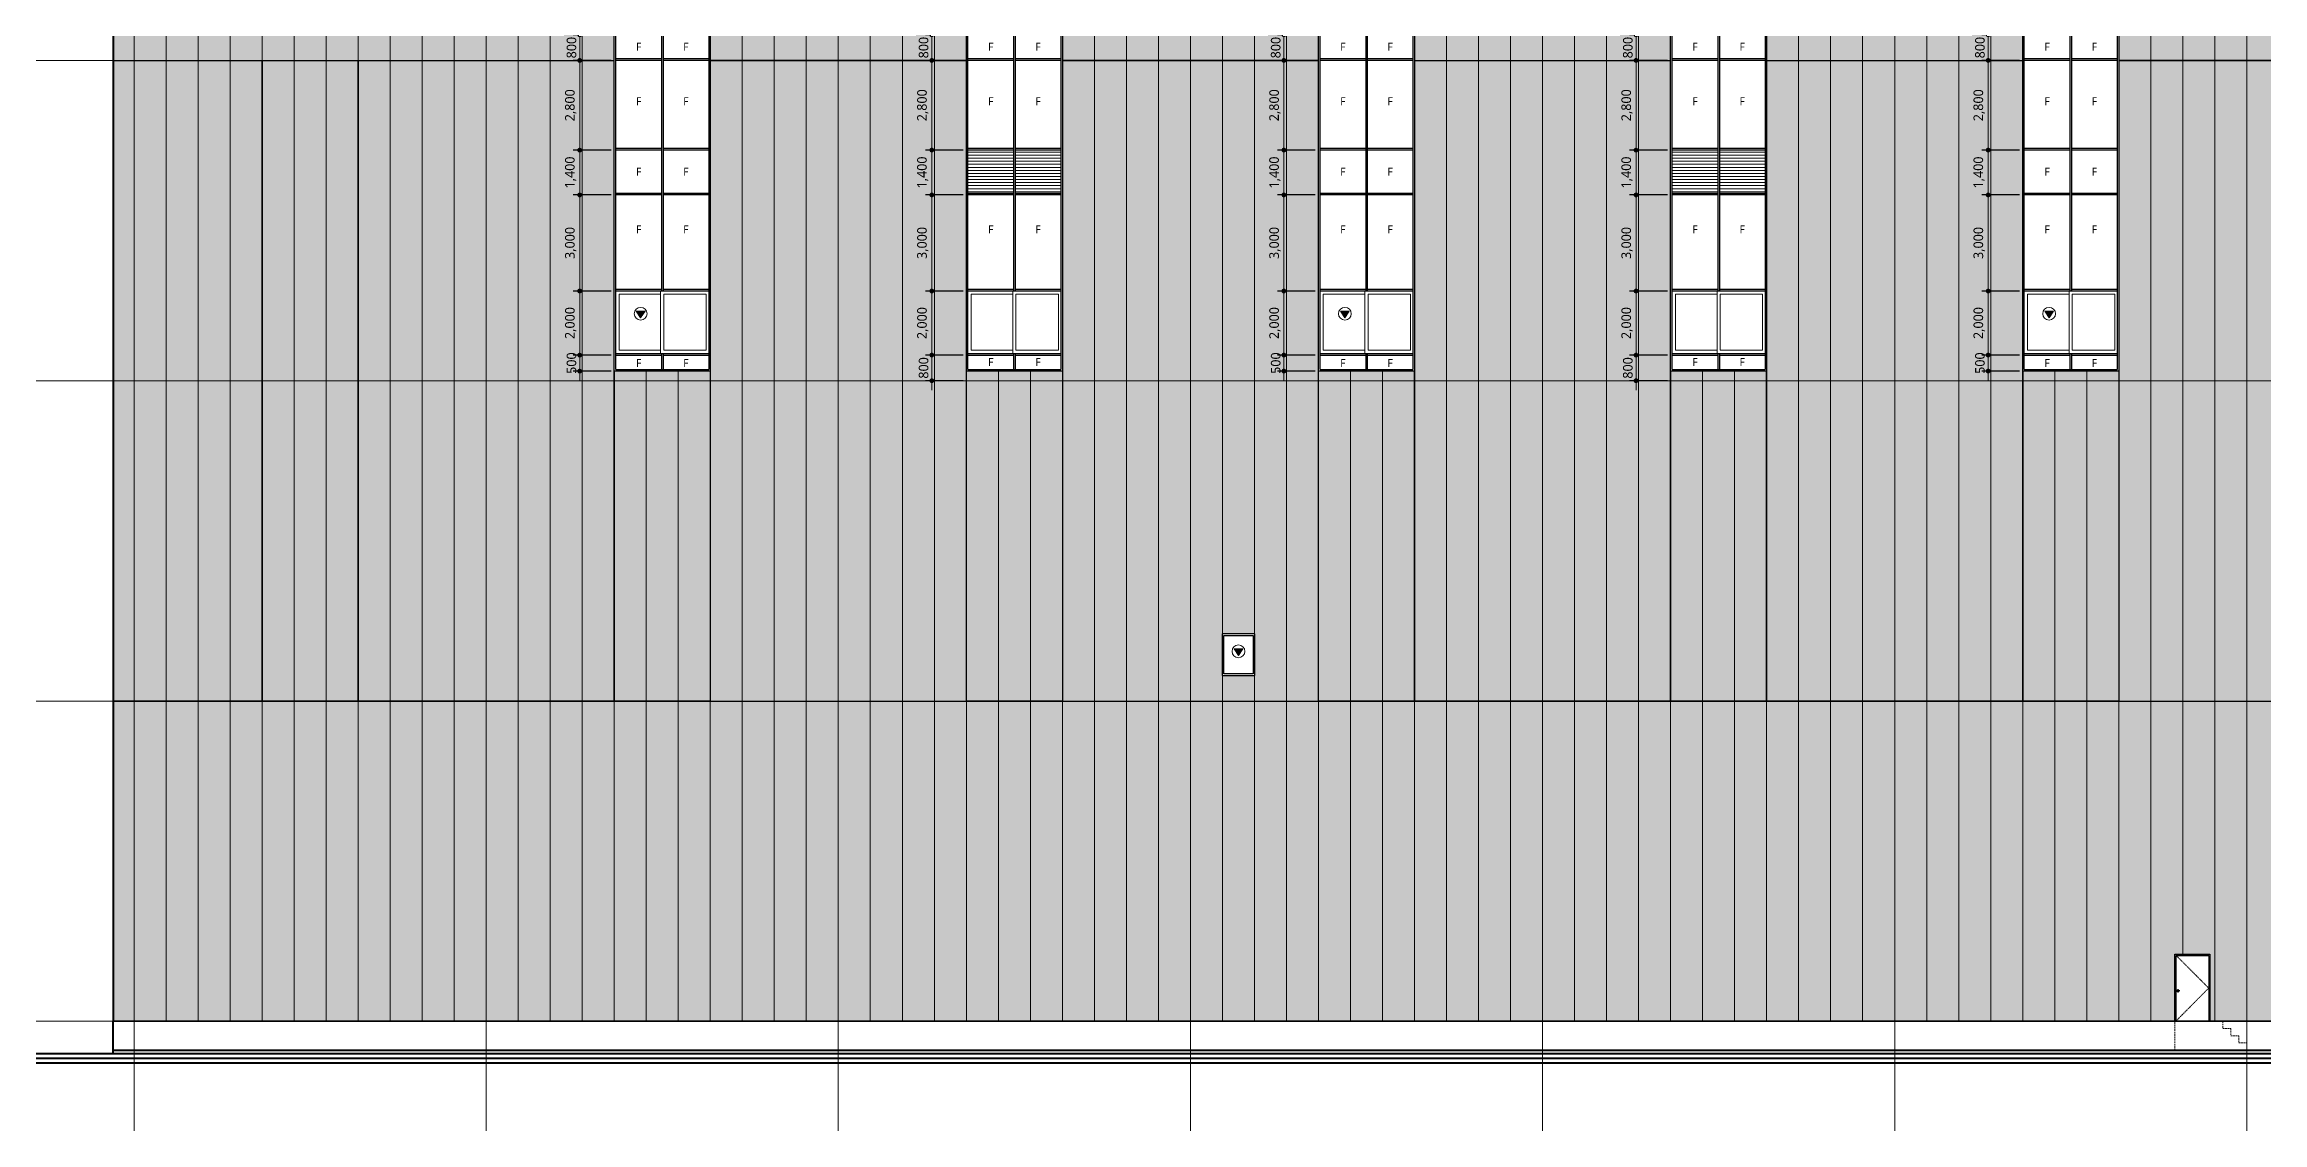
# Model space of a CAD drawing. Header units: millimetres. Extents: x 1680000 to 3024000, y 712800 to 950400.
# Drawn here: x 2767157 to 2836455, y 782198 to 815860 of the extents above; entities that cross this region are included whole.
import ezdxf
from ezdxf.enums import TextEntityAlignment as Align

# ---------------------------------------------------------------- set-up
doc = ezdxf.new("R2010")
doc.units = ezdxf.units.MM
doc.set_wipeout_variables(frame=1)
for name, pattern in [('CEN', [62, 60, -1, 0, -1]), ('DASHDOT', [1, 0.5, -0.25, 0, -0.25]), ('HID', [2, 1.1, -0.9]), ('HIDDEN', [0.375, 0.25, -0.125])]:
    doc.linetypes.add(name, pattern=pattern)
doc.layers.get('Defpoints').update_dxf_attribs({"color": 140})
for name, color, linetype, lineweight in [('A-AXIS-LINE', 1, 'CEN', 15), ('A-DWXK-OPEN', 1, 'HID', 15), ('A-DWXM-WIND', 4, 'Continuous', 25), ('A-ELEV-LIN1', 2, 'Continuous', 40), ('A-ELEV-LIN2', 7, 'Continuous', 25), ('A-ELEV-LIN3', 8, 'Continuous', 18), ('A-ELEV-WIN', 4, 'Continuous', 25), ('A-MKXS-TEXT1', 3, 'Continuous', 25), ('A-XXXX-HID', 8, 'HIDDEN', 18)]:
    doc.layers.add(name, color=color, linetype=linetype, lineweight=lineweight)
doc.layers.add('A-XXXX-NPLT', color=144, linetype='Continuous', lineweight=15, plot=False)
doc.layers.add('WINELEV', color=4, linetype='Continuous')
doc.layers.add('입면색상', color=7, linetype='Continuous')
doc.styles.add('HY울릉도L', font='')
doc.styles.add('맑은고딕', font='malgun.ttf')
doc.styles.get('HY울릉도L').set_extended_font_data('HYwulM')
doc.dimstyles.new('CDIM', dxfattribs={"dimtxt": 3, "dimasz": 1.5, "dimexe": 2, "dimexo": 1, "dimgap": 1, "dimtad": 1, "dimdec": 0, "dimrnd": 0.5, "dimzin": 0, "dimdsep": 32, "dimlunit": 6, "dimtxsty": 'HY울릉도L', "dimblk1": '_CIDOT', "dimblk2": '_CIDOT', "dimsah": 1, "dimcen": 5.5, "dimclrd": 2, "dimclre": 2, "dimclrt": 7, "dimadec": 0, "dimazin": 0, "dimtfac": 1, "dimtdec": 0, "dimtix": 1, "dimtmove": 2, "dimatfit": 1, "dimldrblk": '_CIDOT', "dimfxl": 1, "dimtolj": 1, "dimtzin": 0, "dimlwd": -1, "dimarcsym": 0})

# ---------------------------------------------------------------- blocks, each defined once
blk = doc.blocks.new('axis')
at = {"layer": 'A-AXIS-LINE'}
for p, q in [((4621438.1, -401118.7), (4883538.1, -401118.7)), ((4621438.1, -411118.7), (4883538.1, -411118.7)), ((4621438.1, -421118.7), (4883538.1, -421118.7)), ((4621438.1, -431118.7), (4883538.1, -431118.7)), ((4621438.1, -432118.7), (4883538.1, -432118.7))]:
    blk.add_line(p, q, dxfattribs=at)
blk = doc.blocks.new('_CIDOT')
at = {"color": 0, "linetype": 'ByBlock'}
blk.add_line((2, 0), (-1, 0), dxfattribs=at)
at = {"color": 0, "linetype": 'ByBlock', "const_width": 0.5}
blk.add_lwpolyline([(-0.25, 0, 1), (0.25, 0, 1)], format="xyb", close=True, dxfattribs=at)
blk = doc.blocks.new('*D36')
at = {"layer": 'A-XXXX-NPLT', "lineweight": -2, "transparency": 16777216}
for p, q in [((-100, 10700), (-1280, 10700)), ((-100, 9900), (-1280, 9900))]:
    blk.add_line(p, q, dxfattribs=at)
at = {"layer": 'A-XXXX-NPLT', "transparency": 16777216}
for p, q in [((-1080, 10850), (-1080, 11000)), ((-1080, 10700), (-1080, 9900)), ((-1080, 9750), (-1080, 9600))]:
    blk.add_line(p, q, dxfattribs=at)
at = {"layer": 'Defpoints', "color": 0, "transparency": 16777216}
for p in [(0, 10700), (-1080, 9900), (0, 9900)]:
    blk.add_point(p, dxfattribs=at)
at = {"layer": 'A-XXXX-NPLT', "transparency": 16777216, "xscale": 150, "yscale": 150, "zscale": 150}
for p, rotation in [((-1080, 10700), 270), ((-1080, 9900), 90)]:
    blk.add_blockref('_CIDOT', p, dxfattribs=dict(at, rotation=rotation))
at = {"layer": 'A-XXXX-NPLT', "color": 3, "transparency": 16777216, "insert": (-1335, 10300), "char_height": 300, "attachment_point": 5, "rotation": 90, "style": '맑은고딕'}
blk.add_mtext('\\A1;800', dxfattribs=at)
blk = doc.blocks.new('*D37')
at = {"layer": 'A-XXXX-NPLT', "lineweight": -2, "transparency": 16777216}
for p, q in [((-100, 12700), (-1280, 12700)), ((-100, 10700), (-1280, 10700))]:
    blk.add_line(p, q, dxfattribs=at)
at = {"layer": 'A-XXXX-NPLT', "transparency": 16777216}
blk.add_line((-1080, 10850), (-1080, 12550), dxfattribs=at)
at = {"layer": 'Defpoints', "color": 0, "transparency": 16777216}
for p in [(-1080, 12700), (0, 12700), (0, 10700)]:
    blk.add_point(p, dxfattribs=at)
at = {"layer": 'A-XXXX-NPLT', "transparency": 16777216, "xscale": 150, "yscale": 150, "zscale": 150}
for p, rotation in [((-1080, 12700), 90), ((-1080, 10700), 270)]:
    blk.add_blockref('_CIDOT', p, dxfattribs=dict(at, rotation=rotation))
at = {"layer": 'A-XXXX-NPLT', "color": 3, "transparency": 16777216, "insert": (-1360, 11700), "char_height": 300, "attachment_point": 5, "rotation": 90, "style": '맑은고딕'}
blk.add_mtext('\\A1;2,000', dxfattribs=at)
blk = doc.blocks.new('*D41')
at = {"layer": 'A-XXXX-NPLT', "lineweight": -2, "transparency": 16777216}
for p, q in [((-100, 700), (-1280, 700)), ((-100, -100), (-1280, -100))]:
    blk.add_line(p, q, dxfattribs=at)
at = {"layer": 'A-XXXX-NPLT', "transparency": 16777216}
for p, q in [((-1080, 850), (-1080, 1000)), ((-1080, 700), (-1080, -100)), ((-1080, -250), (-1080, -400))]:
    blk.add_line(p, q, dxfattribs=at)
at = {"layer": 'Defpoints', "color": 0, "transparency": 16777216}
for p in [(0, 700), (-1080, -100), (0, -100)]:
    blk.add_point(p, dxfattribs=at)
at = {"layer": 'A-XXXX-NPLT', "transparency": 16777216, "xscale": 150, "yscale": 150, "zscale": 150}
for p, rotation in [((-1080, 700), 270), ((-1080, -100), 90)]:
    blk.add_blockref('_CIDOT', p, dxfattribs=dict(at, rotation=rotation))
at = {"layer": 'A-XXXX-NPLT', "color": 3, "transparency": 16777216, "insert": (-1335, 300), "char_height": 300, "attachment_point": 5, "rotation": 90, "style": '맑은고딕'}
blk.add_mtext('\\A1;800', dxfattribs=at)
blk = doc.blocks.new('*D42')
at = {"layer": 'A-XXXX-NPLT', "lineweight": -2, "transparency": 16777216}
for p, q in [((-100, 2700), (-1280, 2700)), ((-100, 700), (-1280, 700))]:
    blk.add_line(p, q, dxfattribs=at)
at = {"layer": 'A-XXXX-NPLT', "transparency": 16777216}
blk.add_line((-1080, 850), (-1080, 2550), dxfattribs=at)
at = {"layer": 'Defpoints', "color": 0, "transparency": 16777216}
for p in [(-1080, 2700), (0, 2700), (0, 700)]:
    blk.add_point(p, dxfattribs=at)
at = {"layer": 'A-XXXX-NPLT', "transparency": 16777216, "xscale": 150, "yscale": 150, "zscale": 150}
for p, rotation in [((-1080, 2700), 90), ((-1080, 700), 270)]:
    blk.add_blockref('_CIDOT', p, dxfattribs=dict(at, rotation=rotation))
at = {"layer": 'A-XXXX-NPLT', "color": 3, "transparency": 16777216, "insert": (-1360, 1700), "char_height": 300, "attachment_point": 5, "rotation": 90, "style": '맑은고딕'}
blk.add_mtext('\\A1;2,000', dxfattribs=at)
blk = doc.blocks.new('*D43')
at = {"layer": 'A-XXXX-NPLT', "lineweight": -2, "transparency": 16777216}
for p, q in [((-100, 9900), (-1280, 9900)), ((-100, 7100), (-1280, 7100))]:
    blk.add_line(p, q, dxfattribs=at)
at = {"layer": 'A-XXXX-NPLT', "transparency": 16777216}
blk.add_line((-1080, 7250), (-1080, 9750), dxfattribs=at)
at = {"layer": 'Defpoints', "color": 0, "transparency": 16777216}
for p in [(-1080, 9900), (0, 9900), (0, 7100)]:
    blk.add_point(p, dxfattribs=at)
at = {"layer": 'A-XXXX-NPLT', "transparency": 16777216, "xscale": 150, "yscale": 150, "zscale": 150}
for p, rotation in [((-1080, 9900), 90), ((-1080, 7100), 270)]:
    blk.add_blockref('_CIDOT', p, dxfattribs=dict(at, rotation=rotation))
at = {"layer": 'A-XXXX-NPLT', "color": 3, "transparency": 16777216, "insert": (-1360, 8500), "char_height": 300, "attachment_point": 5, "rotation": 90, "style": '맑은고딕'}
blk.add_mtext('\\A1;2,800', dxfattribs=at)
blk = doc.blocks.new('*D44')
at = {"layer": 'A-XXXX-NPLT', "lineweight": -2, "transparency": 16777216}
for p, q in [((-100, 7100), (-1280, 7100)), ((-100, 5700), (-1280, 5700))]:
    blk.add_line(p, q, dxfattribs=at)
at = {"layer": 'A-XXXX-NPLT', "transparency": 16777216}
blk.add_line((-1080, 6950), (-1080, 5850), dxfattribs=at)
at = {"layer": 'Defpoints', "color": 0, "transparency": 16777216}
for p in [(0, 7100), (-1080, 5700), (0, 5700)]:
    blk.add_point(p, dxfattribs=at)
at = {"layer": 'A-XXXX-NPLT', "transparency": 16777216, "xscale": 150, "yscale": 150, "zscale": 150}
for p, rotation in [((-1080, 7100), 90), ((-1080, 5700), 270)]:
    blk.add_blockref('_CIDOT', p, dxfattribs=dict(at, rotation=rotation))
at = {"layer": 'A-XXXX-NPLT', "color": 3, "transparency": 16777216, "insert": (-1361, 6400), "char_height": 300, "attachment_point": 5, "rotation": 90, "style": '맑은고딕'}
blk.add_mtext('\\A1;1,400', dxfattribs=at)
blk = doc.blocks.new('*D45')
at = {"layer": 'A-XXXX-NPLT', "lineweight": -2, "transparency": 16777216}
for p, q in [((-100, 5700), (-1280, 5700)), ((-100, 2700), (-1280, 2700))]:
    blk.add_line(p, q, dxfattribs=at)
at = {"layer": 'A-XXXX-NPLT', "transparency": 16777216}
blk.add_line((-1080, 5550), (-1080, 2850), dxfattribs=at)
at = {"layer": 'Defpoints', "color": 0, "transparency": 16777216}
for p in [(0, 5700), (-1080, 2700), (0, 2700)]:
    blk.add_point(p, dxfattribs=at)
at = {"layer": 'A-XXXX-NPLT', "transparency": 16777216, "xscale": 150, "yscale": 150, "zscale": 150}
for p, rotation in [((-1080, 5700), 90), ((-1080, 2700), 270)]:
    blk.add_blockref('_CIDOT', p, dxfattribs=dict(at, rotation=rotation))
at = {"layer": 'A-XXXX-NPLT', "color": 3, "transparency": 16777216, "insert": (-1360, 4200), "char_height": 300, "attachment_point": 5, "rotation": 90, "style": '맑은고딕'}
blk.add_mtext('\\A1;3,000', dxfattribs=at)
blk = doc.blocks.new('*D61')
at = {"layer": 'A-XXXX-NPLT', "transparency": 16777216}
for p, q in [((-1080, 10950), (-1080, 11100)), ((-1080, 10800), (-1080, 10000)), ((-1080, 9850), (-1080, 9700))]:
    blk.add_line(p, q, dxfattribs=at)
at = {"layer": 'A-XXXX-NPLT', "lineweight": -2, "transparency": 16777216}
for p, q in [((-100, 10800), (-1280, 10800)), ((-100, 10000), (-1280, 10000))]:
    blk.add_line(p, q, dxfattribs=at)
at = {"layer": 'Defpoints', "color": 0, "transparency": 16777216}
for p in [(0, 10800), (-1080, 10000), (0, 10000)]:
    blk.add_point(p, dxfattribs=at)
at = {"layer": 'A-XXXX-NPLT', "transparency": 16777216, "xscale": 150, "yscale": 150, "zscale": 150}
for p, rotation in [((-1080, 10800), 270), ((-1080, 10000), 90)]:
    blk.add_blockref('_CIDOT', p, dxfattribs=dict(at, rotation=rotation))
at = {"layer": 'A-XXXX-NPLT', "color": 3, "transparency": 16777216, "insert": (-1335, 10400), "char_height": 300, "attachment_point": 5, "rotation": 90, "style": '맑은고딕'}
blk.add_mtext('\\A1;800', dxfattribs=at)
blk = doc.blocks.new('*D62')
at = {"layer": 'A-XXXX-NPLT', "lineweight": -2, "transparency": 16777216}
for p, q in [((-100, 12800), (-1280, 12800)), ((-100, 10800), (-1280, 10800))]:
    blk.add_line(p, q, dxfattribs=at)
at = {"layer": 'A-XXXX-NPLT', "transparency": 16777216}
blk.add_line((-1080, 10950), (-1080, 12650), dxfattribs=at)
at = {"layer": 'Defpoints', "color": 0, "transparency": 16777216}
for p in [(-1080, 12800), (0, 12800), (0, 10800)]:
    blk.add_point(p, dxfattribs=at)
at = {"layer": 'A-XXXX-NPLT', "transparency": 16777216, "xscale": 150, "yscale": 150, "zscale": 150}
for p, rotation in [((-1080, 12800), 90), ((-1080, 10800), 270)]:
    blk.add_blockref('_CIDOT', p, dxfattribs=dict(at, rotation=rotation))
at = {"layer": 'A-XXXX-NPLT', "color": 3, "transparency": 16777216, "insert": (-1360, 11800), "char_height": 300, "attachment_point": 5, "rotation": 90, "style": '맑은고딕'}
blk.add_mtext('\\A1;2,000', dxfattribs=at)
blk = doc.blocks.new('*D66')
at = {"layer": 'A-XXXX-NPLT', "lineweight": -2, "transparency": 16777216}
for p, q in [((-100, 800), (-1280, 800)), ((-100, 300), (-1280, 300))]:
    blk.add_line(p, q, dxfattribs=at)
at = {"layer": 'A-XXXX-NPLT', "transparency": 16777216}
for p, q in [((-1080, 950), (-1080, 1100)), ((-1080, 800), (-1080, 300)), ((-1080, 150), (-1080, 0))]:
    blk.add_line(p, q, dxfattribs=at)
at = {"layer": 'Defpoints', "color": 0, "transparency": 16777216}
for p in [(0, 800), (-1080, 300), (0, 300)]:
    blk.add_point(p, dxfattribs=at)
at = {"layer": 'A-XXXX-NPLT', "transparency": 16777216, "xscale": 150, "yscale": 150, "zscale": 150}
for p, rotation in [((-1080, 800), 270), ((-1080, 300), 90)]:
    blk.add_blockref('_CIDOT', p, dxfattribs=dict(at, rotation=rotation))
at = {"layer": 'A-XXXX-NPLT', "color": 3, "transparency": 16777216, "insert": (-1335, 550), "char_height": 300, "attachment_point": 5, "rotation": 90, "style": '맑은고딕'}
blk.add_mtext('\\A1;500', dxfattribs=at)
blk = doc.blocks.new('*D67')
at = {"layer": 'A-XXXX-NPLT', "lineweight": -2, "transparency": 16777216}
for p, q in [((-100, 2800), (-1280, 2800)), ((-100, 800), (-1280, 800))]:
    blk.add_line(p, q, dxfattribs=at)
at = {"layer": 'A-XXXX-NPLT', "transparency": 16777216}
blk.add_line((-1080, 950), (-1080, 2650), dxfattribs=at)
at = {"layer": 'Defpoints', "color": 0, "transparency": 16777216}
for p in [(-1080, 2800), (0, 2800), (0, 800)]:
    blk.add_point(p, dxfattribs=at)
at = {"layer": 'A-XXXX-NPLT', "transparency": 16777216, "xscale": 150, "yscale": 150, "zscale": 150}
for p, rotation in [((-1080, 2800), 90), ((-1080, 800), 270)]:
    blk.add_blockref('_CIDOT', p, dxfattribs=dict(at, rotation=rotation))
at = {"layer": 'A-XXXX-NPLT', "color": 3, "transparency": 16777216, "insert": (-1360, 1800), "char_height": 300, "attachment_point": 5, "rotation": 90, "style": '맑은고딕'}
blk.add_mtext('\\A1;2,000', dxfattribs=at)
blk = doc.blocks.new('*D68')
at = {"layer": 'A-XXXX-NPLT', "lineweight": -2, "transparency": 16777216}
for p, q in [((-100, 10000), (-1280, 10000)), ((-100, 7200), (-1280, 7200))]:
    blk.add_line(p, q, dxfattribs=at)
at = {"layer": 'A-XXXX-NPLT', "transparency": 16777216}
blk.add_line((-1080, 7350), (-1080, 9850), dxfattribs=at)
at = {"layer": 'Defpoints', "color": 0, "transparency": 16777216}
for p in [(-1080, 10000), (0, 10000), (0, 7200)]:
    blk.add_point(p, dxfattribs=at)
at = {"layer": 'A-XXXX-NPLT', "transparency": 16777216, "xscale": 150, "yscale": 150, "zscale": 150}
for p, rotation in [((-1080, 10000), 90), ((-1080, 7200), 270)]:
    blk.add_blockref('_CIDOT', p, dxfattribs=dict(at, rotation=rotation))
at = {"layer": 'A-XXXX-NPLT', "color": 3, "transparency": 16777216, "insert": (-1360, 8600), "char_height": 300, "attachment_point": 5, "rotation": 90, "style": '맑은고딕'}
blk.add_mtext('\\A1;2,800', dxfattribs=at)
blk = doc.blocks.new('*D69')
at = {"layer": 'A-XXXX-NPLT', "lineweight": -2, "transparency": 16777216}
for p, q in [((-100, 7200), (-1280, 7200)), ((-100, 5800), (-1280, 5800))]:
    blk.add_line(p, q, dxfattribs=at)
at = {"layer": 'A-XXXX-NPLT', "transparency": 16777216}
blk.add_line((-1080, 7050), (-1080, 5950), dxfattribs=at)
at = {"layer": 'Defpoints', "color": 0, "transparency": 16777216}
for p in [(0, 7200), (-1080, 5800), (0, 5800)]:
    blk.add_point(p, dxfattribs=at)
at = {"layer": 'A-XXXX-NPLT', "transparency": 16777216, "xscale": 150, "yscale": 150, "zscale": 150}
for p, rotation in [((-1080, 7200), 90), ((-1080, 5800), 270)]:
    blk.add_blockref('_CIDOT', p, dxfattribs=dict(at, rotation=rotation))
at = {"layer": 'A-XXXX-NPLT', "color": 3, "transparency": 16777216, "insert": (-1361, 6500), "char_height": 300, "attachment_point": 5, "rotation": 90, "style": '맑은고딕'}
blk.add_mtext('\\A1;1,400', dxfattribs=at)
blk = doc.blocks.new('*D70')
at = {"layer": 'A-XXXX-NPLT', "lineweight": -2, "transparency": 16777216}
for p, q in [((-100, 5800), (-1280, 5800)), ((-100, 2800), (-1280, 2800))]:
    blk.add_line(p, q, dxfattribs=at)
at = {"layer": 'A-XXXX-NPLT', "transparency": 16777216}
blk.add_line((-1080, 5650), (-1080, 2950), dxfattribs=at)
at = {"layer": 'Defpoints', "color": 0, "transparency": 16777216}
for p in [(0, 5800), (-1080, 2800), (0, 2800)]:
    blk.add_point(p, dxfattribs=at)
at = {"layer": 'A-XXXX-NPLT', "transparency": 16777216, "xscale": 150, "yscale": 150, "zscale": 150}
for p, rotation in [((-1080, 5800), 90), ((-1080, 2800), 270)]:
    blk.add_blockref('_CIDOT', p, dxfattribs=dict(at, rotation=rotation))
at = {"layer": 'A-XXXX-NPLT', "color": 3, "transparency": 16777216, "insert": (-1360, 4300), "char_height": 300, "attachment_point": 5, "rotation": 90, "style": '맑은고딕'}
blk.add_mtext('\\A1;3,000', dxfattribs=at)
blk = doc.blocks.new('3f소방창')
blk.add_wipeout([(-10, -200), (-10, -1500), (1010, -1500), (1010, -200)]).dxf.layer = 'A-ELEV-LIN3'
at = {"layer": 'A-ELEV-WIN'}
blk.add_lwpolyline([(1010, -1500), (1010, -200), (-10, -200), (-10, -1500), (1010, -1500)], dxfattribs=at)
blk.add_lwpolyline([(40, -1450), (40, -250), (960, -250), (960, -1450)], close=True, dxfattribs=at)
blk = doc.blocks.new('소방관진입창')
at = {"layer": 'A-DWXK-OPEN', "linetype": 'Continuous', "ltscale": 50, "true_color": 0xcd2027}
h = blk.add_hatch(color=242, dxfattribs=at)
h.dxf.hatch_style = 1
h.paths.add_polyline_path([(138, 80), (-138, 80), (0, -130)])
at = {"layer": 'A-DWXK-OPEN', "color": 242, "linetype": 'Continuous', "ltscale": 50, "true_color": 0xcd2027}
blk.add_lwpolyline([(-138, 80), (0, -130), (138, 80)], close=True, dxfattribs=at)
blk.add_circle((0, 0), 200, dxfattribs=at)
blk = doc.blocks.new('FSD2')
blk.add_wipeout([(0, 2100), (0, 0), (1100, 0), (1100, 2100)]).dxf.layer = 'A-ELEV-LIN3'
at = {"layer": 'A-DWXK-OPEN', "linetype": 'DASHDOT', "ltscale": 10}
blk.add_lwpolyline([(1060, 2060), (40, 1037.5), (1060, 10)], dxfattribs=at)
at = {"layer": 'A-DWXM-WIND', "extrusion": (0, 0, -1)}
for p, q in [((946, 950), (1054, 950)), ((1000, 1004), (1000, 896))]:
    blk.add_line(p, q, dxfattribs=at)
at = {"layer": 'A-DWXM-WIND'}
blk.add_lwpolyline([(0, 0), (1100, 0), (1100, 2100), (0, 2100)], close=True, dxfattribs=at)
blk.add_lwpolyline([(1060, 0), (1060, 2060), (40, 2060), (40, 0)], dxfattribs=at)
at = {"layer": 'A-DWXM-WIND', "extrusion": (0, 0, -1)}
blk.add_circle((-1000, 950), 30, dxfattribs=at)
at = {"layer": 'WINELEV'}
blk.add_lwpolyline([(40, 10), (1060, 10)], dxfattribs=at)
blk = doc.blocks.new('입면창2')
blk.add_wipeout([(0, 50050), (3000, 50050), (3000, 200), (0, 200)]).dxf.layer = 'A-ELEV-LIN3'
at = {"layer": 'A-ELEV-LIN3'}
h = blk.add_hatch(dxfattribs=at)
h.set_pattern_fill('ANSI31', color=253, scale=30, angle=315)
h.set_pattern_definition([(0, (-59545.61, -102760), (2e-14, 95.25), [])])
h.paths.add_polyline_path([(2950, 5750), (2950, 7100), (1525, 7100), (1525, 5750)])
h.paths.add_polyline_path([(50, 7100), (50, 5750), (1475, 5750), (1475, 7100)])
at = {"layer": 'A-ELEV-LIN3', "color": 253}
for points in [[(1450, 850), (150, 850), (150, 2600), (1450, 2600)], [(1450, 2700), (1450, 750)]]:
    blk.add_lwpolyline(points, dxfattribs=at)
blk.add_lwpolyline([(1550, 2600), (2875, 2600), (2875, 850), (1550, 850)], close=True, dxfattribs=at)
at = {"layer": 'A-ELEV-WIN'}
for p, q in [((50, 750), (2950, 750)), ((50, 700), (1475, 700)), ((1475, 750), (1475, 250)), ((1525, 750), (1525, 250)), ((1525, 700), (2950, 700)), ((50, 250), (2950, 250))]:
    blk.add_line(p, q, dxfattribs=at)
blk.add_lwpolyline([(3000, 200), (0, 200), (0, 50050), (3000, 50050)], close=True, dxfattribs=at)
for points in [[(50, 250), (50, 50000), (2950, 50000), (2950, 250)], [(1475, 10750), (1475, 2700)], [(1525, 10750), (1525, 2700)], [(1475, 9950), (50, 9950)], [(1475, 9900), (50, 9900)], [(2950, 9950), (1525, 9950)], [(2950, 9900), (1525, 9900)], [(1475, 7150), (50, 7150)], [(1475, 7100), (50, 7100)], [(2950, 7150), (1525, 7150)], [(2950, 7100), (1525, 7100)], [(1475, 5750), (50, 5750)], [(1475, 5700), (50, 5700)], [(2950, 5750), (1525, 5750)], [(2950, 5700), (1525, 5700)], [(1475, 2750), (50, 2750)], [(2950, 2700), (50, 2700)], [(2950, 2750), (1525, 2750)]]:
    blk.add_lwpolyline(points, dxfattribs=at)
at = {"layer": 'A-MKXS-TEXT1', "style": '맑은고딕'}
for p in [(762.5, 10325), (2237.5, 10325), (762.5, 8625), (2237.5, 8625), (762.5, 4625), (2237.5, 4625), (762.5, 485.5), (2237.5, 485.5)]:
    blk.add_text('F', height=250, dxfattribs=at).set_placement(p, align=Align.MIDDLE_CENTER)
at = {"layer": 'A-XXXX-NPLT'}
for base, p1, p2, picture, middle in [((-1080, 12700), (0, 10700), (0, 12700), '*D37', (-1360.2, 11700)), ((-1080, 9900), (0, 7100), (0, 9900), '*D43', (-1360.2, 8500)), ((-1080, 5700), (0, 7100), (0, 5700), '*D44', (-1361, 6400)), ((-1080, 2700), (0, 5700), (0, 2700), '*D45', (-1360.2, 4200)), ((-1080, 2700), (0, 700), (0, 2700), '*D42', (-1360.2, 1700))]:
    dim = blk.add_linear_dim(base=base, p1=p1, p2=p2, angle=90, dimstyle='CDIM', override={"dimscale": 100, "dimtxsty": '맑은고딕', "dimclrd": 256, "dimclre": 256, "dimclrt": 3}, dxfattribs=at)
    dim.commit()
    dim.dimension.update_dxf_attribs({"geometry": picture, "text_midpoint": middle})
for p1, p2, picture, middle in [((0, 10700), (0, 9900), '*D36', (-1335, 10300)), ((0, 700), (0, -100), '*D41', (-1335, 300))]:
    dim = blk.add_aligned_dim(p1=p1, p2=p2, distance=-1080, dimstyle='CDIM', override={"dimscale": 100, "dimtxsty": '맑은고딕', "dimclrd": 256, "dimclre": 256, "dimclrt": 3}, dxfattribs=at)
    dim.commit()
    dim.dimension.update_dxf_attribs({"geometry": picture, "text_midpoint": middle})
blk = doc.blocks.new('입면창_그릴x')
blk.add_wipeout([(0, 50150), (3000, 50150), (3000, 300), (0, 300)]).dxf.layer = 'A-ELEV-LIN3'
at = {"layer": 'A-ELEV-LIN3', "color": 253}
for points in [[(1450, 2800), (1450, 850)], [(1450, 950), (150, 950), (150, 2700), (1450, 2700)]]:
    blk.add_lwpolyline(points, dxfattribs=at)
blk.add_lwpolyline([(1550, 2700), (2875, 2700), (2875, 950), (1550, 950)], close=True, dxfattribs=at)
at = {"layer": 'A-ELEV-WIN'}
for p, q in [((50, 850), (2950, 850)), ((50, 800), (1475, 800)), ((1475, 850), (1475, 350)), ((1525, 850), (1525, 350)), ((1525, 800), (2950, 800)), ((50, 350), (2950, 350))]:
    blk.add_line(p, q, dxfattribs=at)
blk.add_lwpolyline([(3000, 300), (0, 300), (0, 50150), (3000, 50150)], close=True, dxfattribs=at)
for points in [[(50, 350), (50, 50100), (2950, 50100), (2950, 350)], [(1475, 10850), (1475, 2800)], [(1525, 10850), (1525, 2800)], [(1475, 10050), (50, 10050)], [(1475, 10000), (50, 10000)], [(2950, 10050), (1525, 10050)], [(2950, 10000), (1525, 10000)], [(1475, 7250), (50, 7250)], [(1475, 7200), (50, 7200)], [(2950, 7250), (1525, 7250)], [(2950, 7200), (1525, 7200)], [(1475, 5850), (50, 5850)], [(1475, 5800), (50, 5800)], [(2950, 5850), (1525, 5850)], [(2950, 5800), (1525, 5800)], [(1475, 2850), (50, 2850)], [(2950, 2800), (50, 2800)], [(2950, 2850), (1525, 2850)]]:
    blk.add_lwpolyline(points, dxfattribs=at)
at = {"layer": 'A-MKXS-TEXT1', "style": '맑은고딕'}
for p in [(762.5, 10425), (2237.5, 10425), (762.5, 8725), (2237.5, 8725), (762.5, 6525), (2237.5, 6525), (762.5, 4725), (2237.5, 4725), (762.5, 552.7), (2237.5, 552.7)]:
    blk.add_text('F', height=250, dxfattribs=at).set_placement(p, align=Align.MIDDLE_CENTER)
at = {"layer": 'A-XXXX-NPLT'}
for base, p1, p2, picture, middle in [((-1080, 12800), (0, 10800), (0, 12800), '*D62', (-1360.2, 11800)), ((-1080, 10000), (0, 7200), (0, 10000), '*D68', (-1360.2, 8600)), ((-1080, 5800), (0, 7200), (0, 5800), '*D69', (-1361, 6500)), ((-1080, 2800), (0, 5800), (0, 2800), '*D70', (-1360.2, 4300)), ((-1080, 2800), (0, 800), (0, 2800), '*D67', (-1360.2, 1800))]:
    dim = blk.add_linear_dim(base=base, p1=p1, p2=p2, angle=90, dimstyle='CDIM', override={"dimscale": 100, "dimtxsty": '맑은고딕', "dimclrd": 256, "dimclre": 256, "dimclrt": 3}, dxfattribs=at)
    dim.commit()
    dim.dimension.update_dxf_attribs({"geometry": picture, "text_midpoint": middle})
for p1, p2, picture, middle in [((0, 10800), (0, 10000), '*D61', (-1335, 10400)), ((0, 800), (0, 300), '*D66', (-1335, 550))]:
    dim = blk.add_aligned_dim(p1=p1, p2=p2, distance=-1080, dimstyle='CDIM', override={"dimscale": 100, "dimtxsty": '맑은고딕', "dimclrd": 256, "dimclre": 256, "dimclrt": 3}, dxfattribs=at)
    dim.commit()
    dim.dimension.update_dxf_attribs({"geometry": picture, "text_midpoint": middle})

msp = doc.modelspace()

# ---------------------------------------------------------------- hatches: boundary and pattern name
at = {"layer": '입면색상', "true_color": 0xcad1d3}
h = msp.add_hatch(color=254, dxfattribs=at)
h.dxf.hatch_style = 1
h.paths.add_polyline_path([(2769310, 795360), (2769310, 815360), (2773960, 815360), (2773960, 795360)])
h.paths.add_polyline_path([(2776960, 795360), (2776960, 815360), (2784960, 815360), (2784960, 795360)])
h.paths.add_polyline_path([(2787960, 795360), (2795960, 795360), (2795960, 815360), (2787960, 815360)])
h.paths.add_polyline_path([(2798960, 795360), (2806960, 795360), (2806960, 815360), (2798960, 815360)])
h.paths.add_polyline_path([(2809960, 815360), (2817960, 815360), (2817960, 795360), (2809960, 795360)])
h.paths.add_polyline_path([(2820960, 795360), (2820960, 815360), (2828960, 815360), (2828960, 795360)])
h.paths.add_polyline_path([(2831960, 795360), (2839960, 795360), (2839960, 815360), (2831960, 815360)])
h.paths.add_polyline_path([(2842960, 815360), (2850960, 815360), (2850960, 795360), (2842960, 795360)])
h.paths.add_polyline_path([(2853960, 795360), (2861960, 795360), (2861960, 815360), (2853960, 815360)])
h.paths.add_polyline_path([(2864960, 815360), (2872960, 815360), (2872960, 795360), (2864960, 795360)])
h.paths.add_polyline_path([(2875960, 795360), (2883960, 795360), (2883960, 815360), (2875960, 815360)])
h.paths.add_polyline_path([(2886960, 795360), (2886960, 815360), (2894960, 815360), (2894960, 795360)])
h.paths.add_polyline_path([(2897960, 795360), (2897960, 815360), (2902610, 815360), (2902610, 795360)])
h.paths.add_polyline_path([(2897960, 835360), (2902610, 835360), (2902610, 816360), (2897960, 816360)])
h.paths.add_polyline_path([(2886960, 835360), (2894960, 835360), (2894960, 816360), (2886960, 816360)])
h.paths.add_polyline_path([(2875960, 835360), (2883960, 835360), (2883960, 816360), (2875960, 816360)])
h.paths.add_polyline_path([(2864960, 835360), (2872960, 835360), (2872960, 816360), (2864960, 816360)])
h.paths.add_polyline_path([(2853960, 835360), (2861960, 835360), (2861960, 816360), (2853960, 816360)])
h.paths.add_polyline_path([(2842960, 835360), (2850960, 835360), (2850960, 816360), (2842960, 816360)])
h.paths.add_polyline_path([(2831960, 835360), (2839960, 835360), (2839960, 816360), (2831960, 816360)])
h.paths.add_polyline_path([(2820960, 835360), (2828960, 835360), (2828960, 816360), (2820960, 816360)])
h.paths.add_polyline_path([(2809960, 835360), (2817960, 835360), (2817960, 816360), (2809960, 816360)])
h.paths.add_polyline_path([(2809960, 857026.4), (2817960, 857026.4), (2817960, 836360), (2809960, 836360)])
h.paths.add_polyline_path([(2820960, 836360), (2820960, 857026.4), (2828960, 857026.4), (2828960, 836360)])
h.paths.add_polyline_path([(2831960, 836360), (2839960, 836360), (2839960, 857026.4), (2831960, 857026.4)])
h.paths.add_polyline_path([(2842960, 857010), (2850960, 857010), (2850960, 836360), (2842960, 836360)])
h.paths.add_polyline_path([(2853960, 836360), (2861960, 836360), (2861960, 857010), (2853960, 857010)])
h.paths.add_polyline_path([(2864960, 836360), (2872960, 836360), (2872960, 857010), (2864960, 857010)])
h.paths.add_polyline_path([(2875960, 836360), (2883960, 836360), (2883960, 857010), (2875960, 857010)])
h.paths.add_polyline_path([(2886960, 836360), (2886960, 857010), (2894960, 857010), (2894960, 836360)])
h.paths.add_polyline_path([(2897960, 836360), (2897960, 857010), (2902610, 857010), (2902610, 836360)])
at = {"layer": '입면색상', "true_color": 0x435254}
h = msp.add_hatch(color=251, dxfattribs=at)
h.dxf.hatch_style = 1
h.paths.add_polyline_path([(2894960, 815360), (2897960, 815360), (2897960, 795360), (2894960, 795360)])
h.paths.add_polyline_path([(2883960, 815360), (2886960, 815360), (2886960, 795360), (2883960, 795360)])
h.paths.add_polyline_path([(2872960, 815360), (2875960, 815360), (2875960, 795360), (2872960, 795360)])
h.paths.add_polyline_path([(2861960, 815360), (2864960, 815360), (2864960, 795360), (2861960, 795360)])
h.paths.add_polyline_path([(2850960, 815360), (2853960, 815360), (2853960, 795360), (2850960, 795360)])
h.paths.add_polyline_path([(2839960, 815360), (2842960, 815360), (2842960, 795360), (2839960, 795360)])
h.paths.add_polyline_path([(2828960, 815360), (2831960, 815360), (2831960, 795360), (2828960, 795360)])
h.paths.add_polyline_path([(2817960, 815360), (2820960, 815360), (2820960, 795360), (2817960, 795360)])
h.paths.add_polyline_path([(2806960, 815360), (2809960, 815360), (2809960, 795360), (2806960, 795360)])
h.paths.add_polyline_path([(2894960, 835360), (2897960, 835360), (2897960, 816360), (2894960, 816360)])
h.paths.add_polyline_path([(2883960, 835360), (2886960, 835360), (2886960, 816360), (2883960, 816360)])
h.paths.add_polyline_path([(2872960, 835360), (2875960, 835360), (2875960, 816360), (2872960, 816360)])
h.paths.add_polyline_path([(2861960, 835360), (2864960, 835360), (2864960, 816360), (2861960, 816360)])
h.paths.add_polyline_path([(2850960, 835360), (2853960, 835360), (2853960, 816360), (2850960, 816360)])
h.paths.add_polyline_path([(2839960, 835360), (2842960, 835360), (2842960, 816360), (2839960, 816360)])
h.paths.add_polyline_path([(2828960, 835360), (2831960, 835360), (2831960, 816360), (2828960, 816360)])
h.paths.add_polyline_path([(2817960, 835360), (2820960, 835360), (2820960, 816360), (2817960, 816360)])
h.paths.add_polyline_path([(2806960, 835360), (2809960, 835360), (2809960, 816360), (2806960, 816360)])
h.paths.add_polyline_path([(2806960, 835360), (2902610, 835360), (2902610, 836360), (2806960, 836360)])
h.paths.add_polyline_path([(2769310, 815360), (2902610, 815360), (2902610, 816360), (2769310, 816360)])
h.paths.add_polyline_path([(2894960, 857010), (2897960, 857010), (2897960, 836360), (2894960, 836360)])
h.paths.add_polyline_path([(2883960, 857010), (2886960, 857010), (2886960, 836360), (2883960, 836360)])
h.paths.add_polyline_path([(2872960, 857010), (2875960, 857010), (2875960, 836360), (2872960, 836360)])
h.paths.add_polyline_path([(2861960, 857010), (2864960, 857010), (2864960, 836360), (2861960, 836360)])
h.paths.add_polyline_path([(2850960, 857010), (2853960, 857010), (2853960, 836360), (2850960, 836360)])
h.paths.add_polyline_path([(2839960, 857010), (2842960, 857010), (2842960, 836360), (2839960, 836360)])
h.paths.add_polyline_path([(2828960, 857010), (2831960, 857010), (2831960, 836360), (2828960, 836360)])
h.paths.add_polyline_path([(2817960, 857010), (2820960, 857010), (2820960, 836360), (2817960, 836360)])
h.paths.add_polyline_path([(2806960, 857010), (2809960, 857010), (2809960, 836360), (2806960, 836360)])
h.paths.add_polyline_path([(2773960, 815360), (2776960, 815360), (2776960, 795360), (2773960, 795360)])
h.paths.add_polyline_path([(2795960, 815360), (2798960, 815360), (2798960, 795360), (2795960, 795360)])
h.paths.add_polyline_path([(2784960, 815360), (2787960, 815360), (2787960, 795360), (2784960, 795360)])
h.paths.add_polyline_path([(2769310, 795360), (2902610, 795360), (2902610, 785360), (2769310, 785360)])

# ---------------------------------------------------------------- linework, layer by layer
at = {"layer": 'A-AXIS-LINE'}
for p, q in [((2769960, 880860), (2769960, 764360)), ((2780960, 880860), (2780960, 764360)), ((2791960, 880860), (2791960, 764360)), ((2802960, 880860), (2802960, 764360)), ((2813960, 880860), (2813960, 764360)), ((2824960, 880860), (2824960, 764360)), ((2835960, 880860), (2835960, 764360))]:
    msp.add_line(p, q, dxfattribs=at)
at = {"layer": 'A-ELEV-LIN1'}
msp.add_line((2769310, 784360), (2769310, 785360), dxfattribs=at)
msp.add_lwpolyline([(2769310, 784460), (2946460, 784460)], dxfattribs=at)
for points in [[(2724960, 784185.2, -0.0132247), (2760227.5, 784060), (2760227.5, 784360), (2956155.5, 784360), (2956155.5, 784210, -0.025), (2968155.5, 784210), (2968155.5, 784360), (2987060, 784360)], [(2724960, 784035.2, -0.013284), (2760377.5, 783905.4), (2760377.5, 784210), (2956005.5, 784210), (2956005.5, 784052.2, -0.0256579), (2968305.5, 784052.2), (2968305.5, 784210), (2987060, 784210)], [(2724960, 783885.1, -0.0133433), (2760527.5, 783750.8), (2760527.5, 784060), (2955855.5, 784060), (2955855.5, 783894.2, -0.0263175), (2968455.5, 783894.2), (2968455.5, 784060), (2987060, 784060)]]:
    msp.add_lwpolyline(points, format="xyb", dxfattribs=at)
at = {"layer": 'A-ELEV-LIN2'}
msp.add_lwpolyline([(2769310, 785360), (2902610, 785360)], dxfattribs=at)
at = {"layer": 'A-ELEV-LIN3'}
for p, q in [((2769960, 857010), (2769960, 785360)), ((2770960, 857010), (2770960, 785360)), ((2771960, 857010), (2771960, 785360)), ((2772960, 857010), (2772960, 785360)), ((2773960, 857010), (2773960, 785360)), ((2774960, 857010), (2774960, 785360)), ((2775960, 857010), (2775960, 785360)), ((2776960, 857010), (2776960, 785360)), ((2777960, 857010), (2777960, 785360)), ((2778960, 857010), (2778960, 785360)), ((2779960, 857010), (2779960, 785360)), ((2780960, 857010), (2780960, 785360)), ((2781960, 857010), (2781960, 785360)), ((2782960, 857010), (2782960, 785360)), ((2783960, 857010), (2783960, 785360)), ((2788960, 857010), (2788960, 785360)), ((2789960, 857010), (2789960, 785360)), ((2790960, 857010), (2790960, 785360)), ((2791960, 857010), (2791960, 785360)), ((2792960, 857010), (2792960, 785360)), ((2793960, 857010), (2793960, 785360)), ((2794960, 857010), (2794960, 785360)), ((2799960, 857010), (2799960, 785360)), ((2800960, 857010), (2800960, 785360)), ((2801960, 857010), (2801960, 785360)), ((2802960, 857010), (2802960, 785360)), ((2803960, 857010), (2803960, 785360)), ((2804960, 857010), (2804960, 785360)), ((2805960, 857010), (2805960, 785360)), ((2810960, 857010), (2810960, 785360)), ((2811960, 857010), (2811960, 785360)), ((2812960, 857010), (2812960, 785360)), ((2813960, 857010), (2813960, 785360)), ((2814960, 857010), (2814960, 785360)), ((2815960, 857010), (2815960, 785360)), ((2816960, 857010), (2816960, 785360)), ((2821960, 857010), (2821960, 785360)), ((2822960, 857010), (2822960, 785360)), ((2823960, 857010), (2823960, 785360)), ((2824960, 857010), (2824960, 785360)), ((2825960, 857010), (2825960, 785360)), ((2826960, 857010), (2826960, 785360)), ((2827960, 857010), (2827960, 785360)), ((2832960, 857010), (2832960, 785360)), ((2833960, 857010), (2833960, 785360)), ((2834960, 857010), (2834960, 785360)), ((2835960, 857010), (2835960, 784460)), ((2784960, 805660), (2784960, 785360)), ((2785960, 805660), (2785960, 785360)), ((2786960, 805660), (2786960, 785360)), ((2787960, 805660), (2787960, 785360)), ((2795960, 805660), (2795960, 785360)), ((2796960, 805660), (2796960, 785360)), ((2797960, 805660), (2797960, 785360)), ((2798960, 805660), (2798960, 785360)), ((2806960, 805660), (2806960, 785360)), ((2807960, 805660), (2807960, 785360)), ((2808960, 805660), (2808960, 785360)), ((2809960, 805660), (2809960, 785360)), ((2817960, 805660), (2817960, 785360)), ((2818960, 805660), (2818960, 785360)), ((2819960, 805660), (2819960, 785360)), ((2820960, 805660), (2820960, 785360)), ((2828960, 805660), (2828960, 785360)), ((2829960, 805660), (2829960, 785360)), ((2830960, 805660), (2830960, 785360)), ((2831960, 805660), (2831960, 785360))]:
    msp.add_line(p, q, dxfattribs=at)
at = {"layer": 'Defpoints'}
for points in [[(2769310, 795360), (2769310, 815360), (2773960, 815360), (2773960, 795360)], [(2776960, 795360), (2776960, 815360), (2784960, 815360), (2784960, 795360)], [(2787960, 795360), (2795960, 795360), (2795960, 815360), (2787960, 815360)], [(2798960, 795360), (2798960, 795360), (2806960, 795360), (2806960, 815360), (2798960, 815360)], [(2809960, 815360), (2817960, 815360), (2817960, 795360), (2809960, 795360)], [(2820960, 795360), (2820960, 815360), (2828960, 815360), (2828960, 795360)], [(2831960, 795360), (2839960, 795360), (2839960, 815360), (2831960, 815360)]]:
    msp.add_lwpolyline(points, close=True, dxfattribs=at)
at = {"layer": '입면색상', "color": 118, "true_color": 0x003f2d}
msp.add_lwpolyline([(2769310, 857010), (2902610, 857010), (2902610, 785360), (2769310, 785360)], close=True, dxfattribs=at)
at = {"layer": '입면색상'}
for points in [[(2769310, 815360), (2902610, 815360), (2902610, 816360), (2769310, 816360)], [(2773960, 815360), (2776960, 815360), (2776960, 795360), (2773960, 795360)], [(2784960, 815360), (2787960, 815360), (2787960, 795360), (2784960, 795360)], [(2795960, 815360), (2798960, 815360), (2798960, 795360), (2795960, 795360)], [(2806960, 815360), (2809960, 815360), (2809960, 795360), (2806960, 795360)], [(2817960, 815360), (2820960, 815360), (2820960, 795360), (2817960, 795360)], [(2828960, 815360), (2831960, 815360), (2831960, 795360), (2828960, 795360)], [(2769310, 795360), (2902610, 795360), (2902610, 785360), (2769310, 785360)]]:
    msp.add_lwpolyline(points, close=True, dxfattribs=at)

# ---------------------------------------------------------------- block references
at = {"layer": 'A-AXIS-LINE'}
msp.add_blockref('axis', (-1896478.1, 1216478.7), dxfattribs=at)

# ---------------------------------------------------------------- next in the draw order: block references
for name, p in [('입면창_그릴x', (2784960, 805360)), ('입면창2', (2795960, 805460))]:
    msp.add_blockref(name, p)

# ---------------------------------------------------------------- next in the draw order: linework, layer by layer
at = {"layer": 'A-ELEV-LIN1'}
msp.add_lwpolyline([(2902610, 785360), (2902610, 857010), (2769310, 857010), (2769310, 785360)], dxfattribs=at)

# ---------------------------------------------------------------- next in the draw order: block references
msp.add_blockref('소방관진입창', (2785785, 807450.2))

# ---------------------------------------------------------------- next in the draw order: block references
for name, p in [('입면창_그릴x', (2806960, 805360)), ('입면창2', (2817960, 805460)), ('입면창_그릴x', (2828960, 805360))]:
    msp.add_blockref(name, p)
at = {"xscale": -1}
msp.add_blockref('FSD2', (2834810, 785360), dxfattribs=at)
at = {"layer": 'A-ELEV-LIN3'}
msp.add_blockref('3f소방창', (2803960, 797660), dxfattribs=at)

# ---------------------------------------------------------------- next in the draw order: linework, layer by layer
at = {"layer": 'A-XXXX-HID', "ltscale": 200}
msp.add_lwpolyline([(2833710, 785360), (2835210, 785360), (2835210, 785135), (2835460, 785135), (2835460, 784910), (2835710, 784910), (2835710, 784685), (2835960, 784685), (2835960, 784460), (2833710, 784460)], close=True, dxfattribs=at)

# ---------------------------------------------------------------- next in the draw order: block references
for p in [(2807785, 807450.2), (2829785, 807450.2), (2804460, 796910)]:
    msp.add_blockref('소방관진입창', p)

doc.saveas('drawing.dxf')
